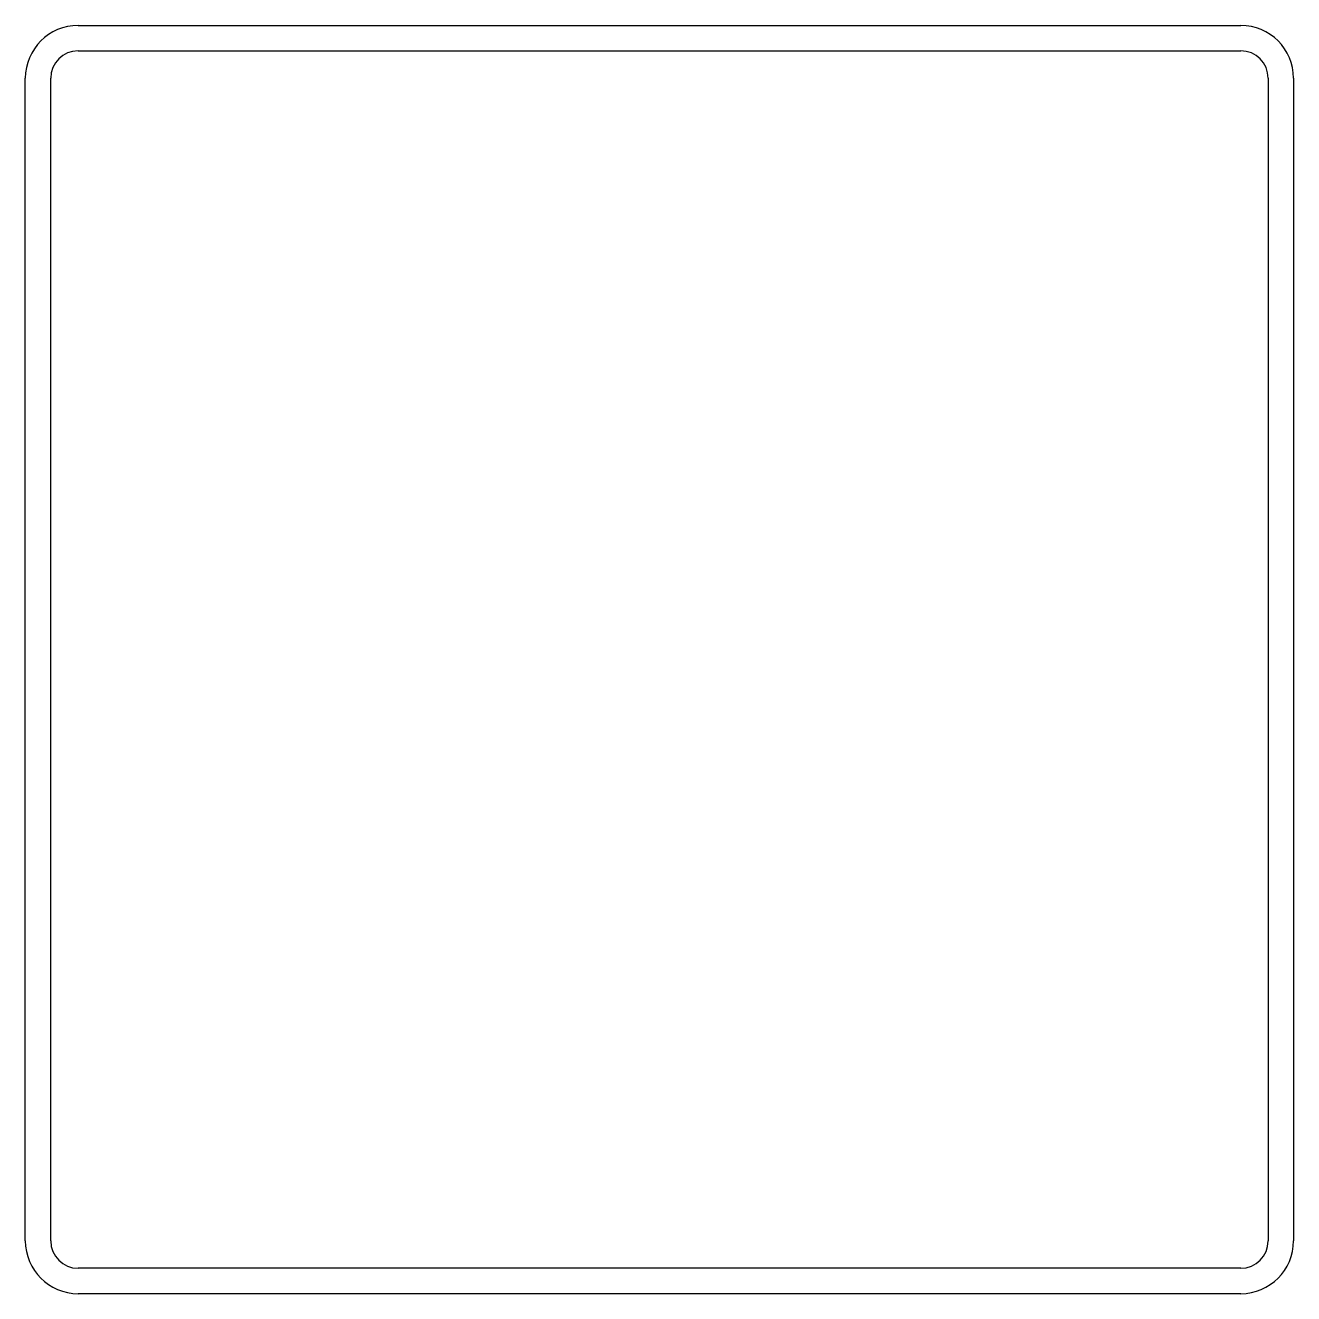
# Model space of a CAD drawing. Extents: x -80 to 73, y 25 to 178.
import ezdxf

# ---------------------------------------------------------------- set-up
doc = ezdxf.new("R2010")
doc.units = 0
doc.layers.get('0').update_dxf_attribs({"linetype": 'CONTINUOUS'})

msp = doc.modelspace()

# ---------------------------------------------------------------- linework, layer by layer
for p, q in [((-73.48, 177.5), (66.22, 177.5)), ((-73.48, 174.46), (66.22, 174.46)), ((-79.83, 31.45), (-79.83, 171.15)), ((-76.78, 31.45), (-76.78, 171.15)), ((69.53, 171.15), (69.53, 31.45)), ((72.57, 171.15), (72.57, 31.45)), ((66.22, 28.15), (-73.48, 28.15)), ((66.22, 25.1), (-73.48, 25.1))]:
    msp.add_line(p, q)
for centre, radius, start, end in [((-73.48, 171.15), 6.35, 90, 180), ((66.22, 171.15), 6.35, 0, 90), ((-73.48, 171.15), 3.3, 90, 180), ((66.22, 171.15), 3.3, 0, 90), ((-73.48, 31.45), 6.35, 180, 270), ((-73.48, 31.45), 3.3, 180, 270), ((66.22, 31.45), 3.3, 270, 360), ((66.22, 31.45), 6.35, 270, 360)]:
    msp.add_arc(centre, radius, start, end)

doc.saveas('drawing.dxf')
